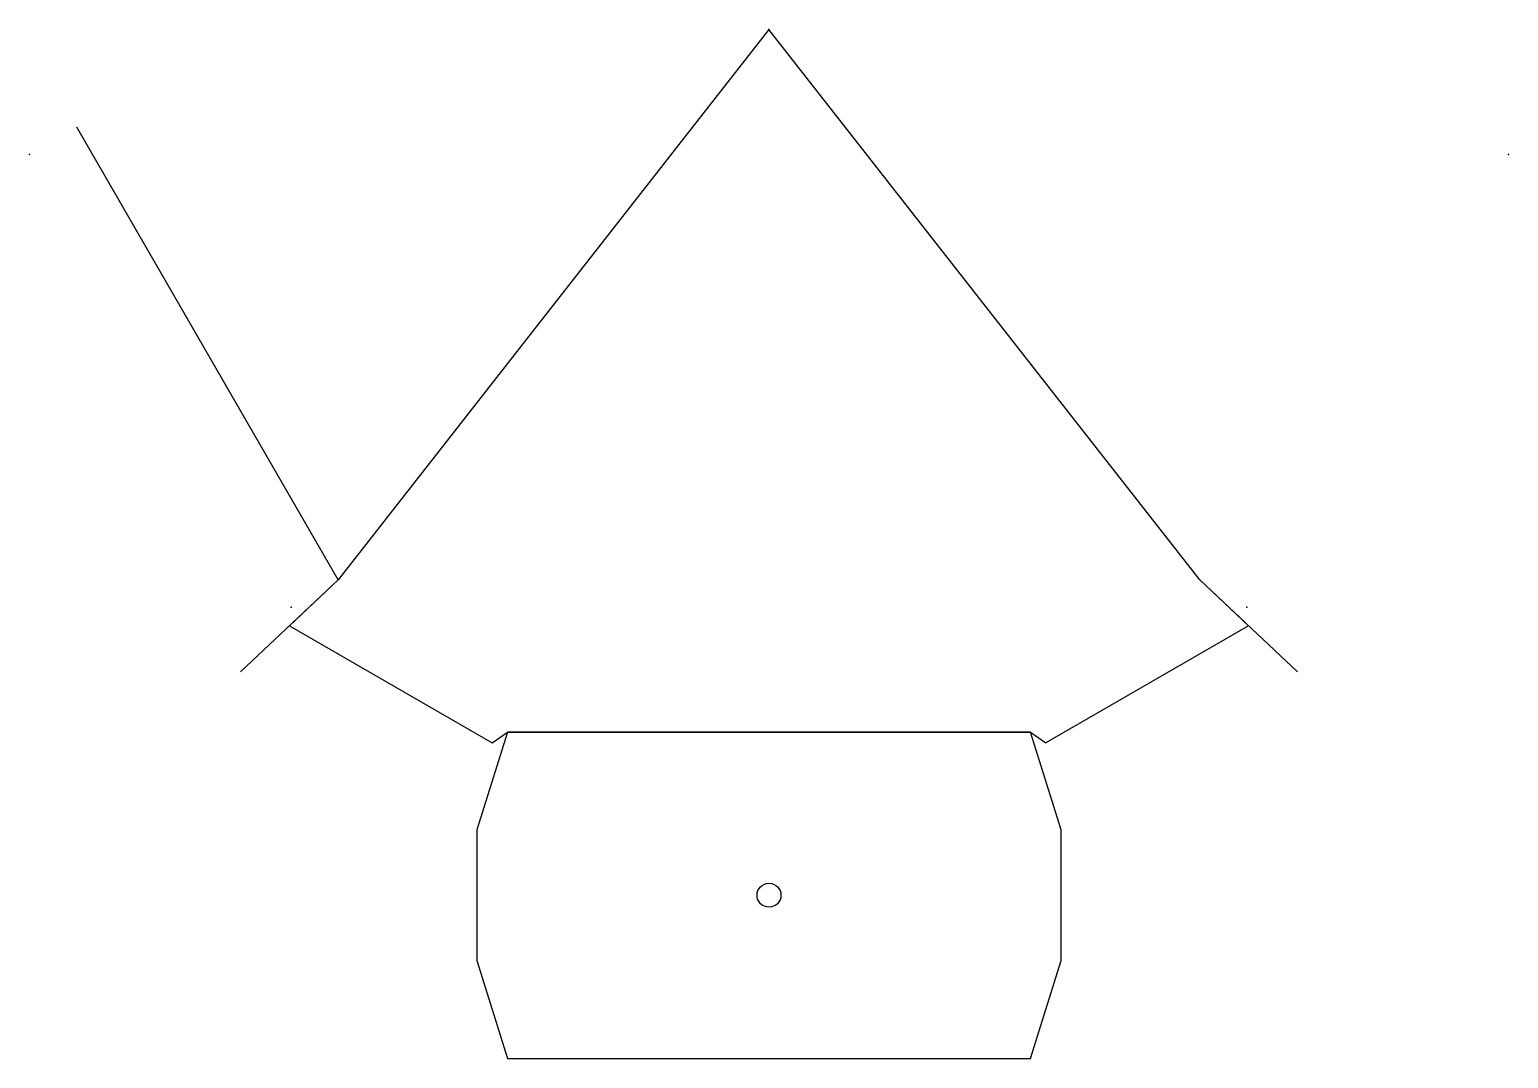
# Model space of a CAD drawing. Header units: millimetres. Extents: x -68 to 68, y -95 to 0.
import ezdxf

# ---------------------------------------------------------------- set-up
doc = ezdxf.new("R2010")
doc.units = ezdxf.units.MM
doc.layers.get('0').update_dxf_attribs({"linetype": 'CONTINUOUS'})

msp = doc.modelspace()

# ---------------------------------------------------------------- linework, layer by layer
for p, q in [((0, 0), (-39.58, -50.59)), ((39.58, -50.59), (0, 0)), ((-39.58, -50.59), (-63.6, -8.98)), ((-48.55, -59.04), (-39.58, -50.59)), ((-39.58, -50.59), (-44.06, -54.81)), ((48.55, -59.04), (39.58, -50.59)), ((39.58, -50.59), (44.06, -54.81)), ((-44.06, -54.81), (-25.44, -65.57)), ((44.06, -54.81), (25.44, -65.57)), ((-25.44, -65.57), (-24.02, -64.57)), ((-24.02, -64.57), (24.02, -64.57)), ((24.02, -64.57), (25.44, -65.57))]:
    msp.add_line(p, q)
msp.add_lwpolyline([(-26.85, -73.57), (-26.85, -85.57), (-24.02, -94.57), (24.02, -94.57), (26.85, -85.57), (26.85, -73.57), (24.02, -64.57), (-24.02, -64.57)], close=True)
msp.add_circle((0, -79.57), 1.1)
for p in [(0, 0), (-67.93, -11.48), (-67.93, -11.48), (-67.93, -11.48), (-67.93, -11.48), (67.93, -11.48), (-43.91, -53.09), (-43.91, -53.09), (-43.91, -53.09), (-43.91, -53.09), (43.91, -53.09)]:
    msp.add_point(p)

doc.saveas('drawing.dxf')
